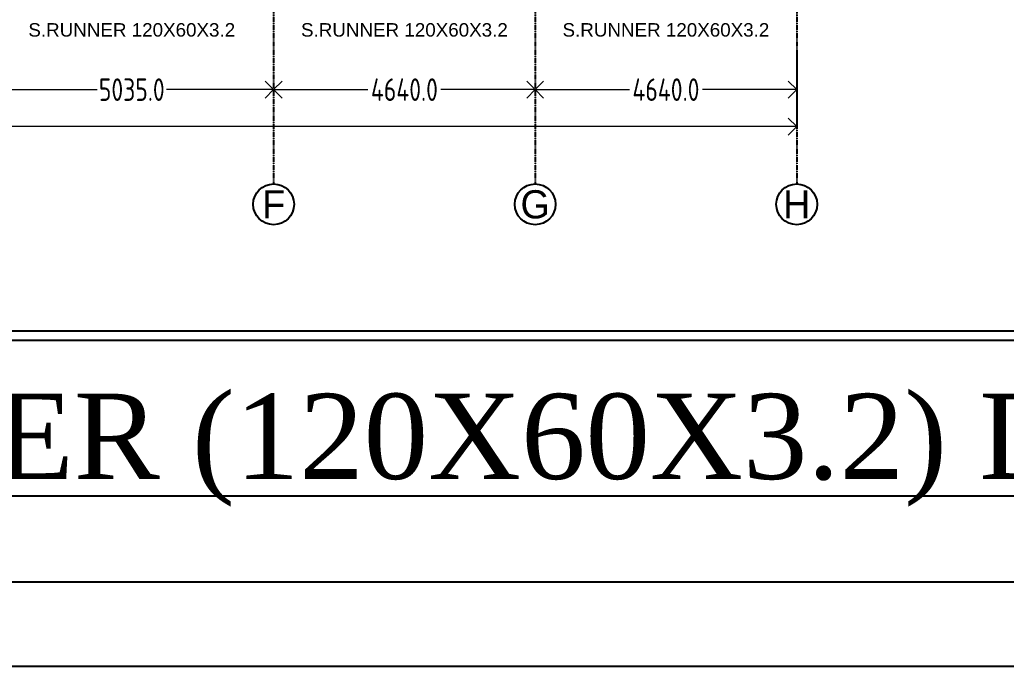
# Model space of a CAD drawing. Header units: millimetres. Extents: x 3470347 to 5996549, y -3470518 to 17149644.
# Drawn here: x 5006496 to 5024000, y 6765699 to 6777180 of the extents above; entities that cross this region are included whole.
import ezdxf
from ezdxf.enums import TextEntityAlignment as Align

# ---------------------------------------------------------------- set-up
doc = ezdxf.new("R2010")
doc.units = ezdxf.units.MM
doc.header["$MEASUREMENT"] = 0
doc.header["$PDMODE"] = 35
doc.header["$PDSIZE"] = -5
doc.linetypes.add('CENTERX2', pattern=[4, 2.5, -0.5, 0.5, -0.5])
doc.layers.get('0').update_dxf_attribs({"linetype": 'CONTINUOUS', "lineweight": 25})
doc.layers.get('DEFPOINTS').update_dxf_attribs({"linetype": 'CONTINUOUS', "lineweight": 25})
for name, color, linetype, lineweight in [('6 TEXT', 7, 'CONTINUOUS', 25), ('rDIMension', 1, 'CONTINUOUS', 18), ('rRCC 2', 40, 'CONTINUOUS', 15), ('SHEET', 7, 'CONTINUOUS', 15)]:
    doc.layers.add(name, color=color, linetype=linetype, lineweight=lineweight)
doc.styles.add('Arial', font='arial.ttf', dxfattribs={"height": 0.2})
doc.styles.add('DIM', font='geniso.shx', dxfattribs={"width": 0.85})
doc.styles.add('PDF Arial', font='arial.ttf')
doc.styles.get("Standard").update_dxf_attribs({"font": ''})
doc.styles.get('Standard').set_extended_font_data('AR CENA')
doc.dimstyles.new('ST-100', dxfattribs={"dimscale": 100, "dimtxt": 7, "dimasz": 5, "dimexe": 0.18, "dimexo": 0.0625, "dimgap": 0.2, "dimtad": 0, "dimdec": 0, "dimzin": 0, "dimdsep": 46, "dimtxsty": 'DIM', "dimblk": 'OPEN90', "dimcen": 0.09, "dimclrd": 256, "dimclrt": 7, "dimadec": 0, "dimazin": 0, "dimtfac": 1, "dimtdec": 0, "dimtofl": 0, "dimtmove": 0, "dimatfit": 3, "dimldrblk": 'OPEN90', "dimfxl": 1, "dimtolj": 1, "dimtzin": 0, "dimlwd": -1, "dimarcsym": 0})

# ---------------------------------------------------------------- blocks, each defined once
blk = doc.blocks.new('_Open90')
at = {"color": 0, "linetype": 'ByBlock', "lineweight": -2}
for p, q in [((0, 0), (-1, 0)), ((-0.5, 0.5), (0, 0)), ((0, 0), (-0.5, -0.5))]:
    blk.add_line(p, q, dxfattribs=at)
blk = doc.blocks.new('*D1692')
at = {"layer": 'DEFPOINTS', "color": 0}
for p in [(5005966, 6775938), (5011001, 6775938), (5011001, 6775938)]:
    blk.add_point(p, dxfattribs=at)
at = {"layer": 'rDIMension', "color": 0, "linetype": 'ByBlock', "lineweight": -2}
for p, q in [((5005966, 6775944), (5005966, 6775956)), ((5011001, 6775944), (5011001, 6775956))]:
    blk.add_line(p, q, dxfattribs=at)
at = {"layer": 'rDIMension', "linetype": 'ByBlock'}
for p, q in [((5006266, 6775938), (5007868, 6775938)), ((5010701, 6775938), (5009099, 6775938))]:
    blk.add_line(p, q, dxfattribs=at)
at = {"layer": 'rDIMension', "xscale": 300, "yscale": 300, "zscale": 300, "rotation": 180}
blk.add_blockref('_Open90', (5005966, 6775938), dxfattribs=at)
at = {"layer": 'rDIMension', "xscale": 300, "yscale": 300, "zscale": 300}
blk.add_blockref('_Open90', (5011001, 6775938), dxfattribs=at)
at = {"layer": 'rDIMension', "color": 7, "insert": (5008484, 6775938), "char_height": 400, "attachment_point": 5, "style": 'DIM'}
blk.add_mtext('\\A1;5035.0', dxfattribs=at)
blk = doc.blocks.new('*D1693')
at = {"layer": 'DEFPOINTS', "color": 0}
for p in [(5011001, 6775938), (5015641, 6775938), (5015641, 6775938)]:
    blk.add_point(p, dxfattribs=at)
at = {"layer": 'rDIMension', "color": 0, "linetype": 'ByBlock', "lineweight": -2}
for p, q in [((5011001, 6775944), (5011001, 6775956)), ((5015641, 6775944), (5015641, 6775956))]:
    blk.add_line(p, q, dxfattribs=at)
at = {"layer": 'rDIMension', "linetype": 'ByBlock'}
for p, q in [((5011301, 6775938), (5012672, 6775938)), ((5015341, 6775938), (5013970, 6775938))]:
    blk.add_line(p, q, dxfattribs=at)
at = {"layer": 'rDIMension', "xscale": 300, "yscale": 300, "zscale": 300, "rotation": 180}
blk.add_blockref('_Open90', (5011001, 6775938), dxfattribs=at)
at = {"layer": 'rDIMension', "xscale": 300, "yscale": 300, "zscale": 300}
blk.add_blockref('_Open90', (5015641, 6775938), dxfattribs=at)
at = {"layer": 'rDIMension', "color": 7, "insert": (5013321, 6775938), "char_height": 400, "attachment_point": 5, "style": 'DIM'}
blk.add_mtext('\\A1;4640.0', dxfattribs=at)
blk = doc.blocks.new('*D1694')
at = {"layer": 'DEFPOINTS', "color": 0}
for p in [(5020281, 6776088), (5015641, 6775938), (5020281, 6775938)]:
    blk.add_point(p, dxfattribs=at)
at = {"layer": 'rDIMension', "color": 0, "linetype": 'ByBlock', "lineweight": -2}
for p, q in [((5015641, 6775944), (5015641, 6775956)), ((5020281, 6776081), (5020281, 6775920))]:
    blk.add_line(p, q, dxfattribs=at)
at = {"layer": 'rDIMension', "linetype": 'ByBlock'}
for p, q in [((5015941, 6775938), (5017312, 6775938)), ((5019981, 6775938), (5018610, 6775938))]:
    blk.add_line(p, q, dxfattribs=at)
at = {"layer": 'rDIMension', "xscale": 300, "yscale": 300, "zscale": 300, "rotation": 180}
blk.add_blockref('_Open90', (5015641, 6775938), dxfattribs=at)
at = {"layer": 'rDIMension', "xscale": 300, "yscale": 300, "zscale": 300}
blk.add_blockref('_Open90', (5020281, 6775938), dxfattribs=at)
at = {"layer": 'rDIMension', "color": 7, "insert": (5017961, 6775938), "char_height": 400, "attachment_point": 5, "style": 'DIM'}
blk.add_mtext('\\A1;4640.0', dxfattribs=at)
blk = doc.blocks.new('*D1696')
at = {"layer": 'DEFPOINTS', "color": 0}
for p in [(5020281, 6776638), (4986251, 6775812), (5020281, 6775282)]:
    blk.add_point(p, dxfattribs=at)
at = {"layer": 'rDIMension', "color": 0, "linetype": 'ByBlock', "lineweight": -2}
for p, q in [((5020281, 6776631), (5020281, 6775264)), ((4986251, 6775806), (4986251, 6775264))]:
    blk.add_line(p, q, dxfattribs=at)
at = {"layer": 'rDIMension', "linetype": 'ByBlock'}
for p, q in [((4986551, 6775282), (5001223, 6775282)), ((5019981, 6775282), (5005309, 6775282))]:
    blk.add_line(p, q, dxfattribs=at)
at = {"layer": 'rDIMension', "xscale": 300, "yscale": 300, "zscale": 300, "rotation": 180}
blk.add_blockref('_Open90', (4986251, 6775282), dxfattribs=at)
at = {"layer": 'rDIMension', "xscale": 300, "yscale": 300, "zscale": 300}
blk.add_blockref('_Open90', (5020281, 6775282), dxfattribs=at)
at = {"layer": 'rDIMension', "color": 7, "insert": (5003266, 6775282), "char_height": 400, "attachment_point": 5, "style": 'DIM'}
blk.add_mtext('\\A1;34030.0 C/C COLUMN', dxfattribs=at)

msp = doc.modelspace()

# ---------------------------------------------------------------- linework, layer by layer
at = {"lineweight": 25}
for p, q in [((4979079.49, 6771653.92, 0), (5046622.45, 6771653.92, 0)), ((4979079.49, 6771487.38, 0), (5046622.45, 6771487.38, 0))]:
    msp.add_line(p, q, dxfattribs=at)
at = {"color": 192, "lineweight": 25, "elevation": 0}
msp.add_lwpolyline([(4977574.06, 6765698.7), (5056608.88, 6765698.7), (5056608.88, 6821581.96), (4977574.06, 6821581.96)], close=True, dxfattribs=at)
at = {"layer": '6 TEXT', "color": 8, "linetype": 'CENTERX2', "ltscale": 0.5}
for p, q in [((5011001.08, 6817657.4), (5011001.08, 6774264.13)), ((5015641.08, 6817657.4), (5015641.08, 6774264.13)), ((5020281.08, 6817657.4), (5020281.08, 6774264.13))]:
    msp.add_line(p, q, dxfattribs=at)
at = {"layer": '6 TEXT', "color": 8}
for centre in [(5011001.08, 6773901.97), (5015641.08, 6773901.97), (5020281.08, 6773901.97)]:
    msp.add_circle(centre, 362.15, dxfattribs=at)
at = {"layer": 'SHEET', "color": 220, "lineweight": 25, "elevation": 0}
msp.add_lwpolyline([(4979079.49, 6767201.3), (5055103.45, 6767201.3), (5055103.45, 6820079.35), (4979079.49, 6820079.35)], close=True, dxfattribs=at)

# ---------------------------------------------------------------- texts
at = {"color": 7, "lineweight": 25, "insert": (5012850.97, 6769535.96, 0), "char_height": 1513.4401, "width": 62307.8455, "attachment_point": 5, "style": 'Arial'}
msp.add_mtext('{\\ftimes new roman|b0|i0|c0|p0;\\LSIDE RUNNER (120X60X3.2) DETAIL}', dxfattribs=at)
at = {"layer": '6 TEXT', "color": 8, "linetype": 'ByBlock'}
for s, p in [('G', (5015641.08, 6773901.97)), ('F', (5011001.08, 6773901.97)), ('H', (5020281.08, 6773901.97))]:
    msp.add_text(s, height=500, dxfattribs=at).set_placement(p, align=Align.MIDDLE_CENTER)
at = {"layer": 'rRCC 2', "style": 'PDF Arial'}
for p in [(5008483.58, 6776999.48), (5013321.08, 6776999.48), (5017961.08, 6776999.48)]:
    msp.add_text('S.RUNNER 120X60X3.2', height=238.6884, dxfattribs=at).set_placement(p, align=Align.MIDDLE_CENTER)

# ---------------------------------------------------------------- dimensions: what is measured, and where the dimension line sits
at = {"layer": 'rDIMension', "color": 7, "linetype": 'ByBlock'}
dim = msp.add_linear_dim(base=(5020281.08, 6775281.93), p1=(4986251.08, 6775812.05), p2=(5020281.08, 6776637.56), dimstyle='ST-100', override={"dimtxt": 4, "dimasz": 3, "dimdec": 1, "dimpost": ' C/C COLUMN', "dimblk": 'Open90'}, dxfattribs=at)
dim.commit()
dim.dimension.update_dxf_attribs({"geometry": '*D1696', "text_midpoint": (5003266.08, 6775281.93)})
at = {"layer": 'rDIMension', "color": 1, "linetype": 'ByBlock'}
for base, p1, p2, picture, middle in [((5011001.08, 6775937.56), (5005966.08, 6775937.56), (5011001.08, 6775937.56), '*D1692', (5008483.58, 6775937.56)), ((5015641.08, 6775937.56), (5011001.08, 6775937.56), (5015641.08, 6775937.56), '*D1693', (5013321.08, 6775937.56)), ((5020281.08, 6775937.56), (5015641.08, 6775937.56), (5020281.08, 6776087.56), '*D1694', (5017961.08, 6775937.56))]:
    dim = msp.add_linear_dim(base=base, p1=p1, p2=p2, dimstyle='ST-100', override={"dimtxt": 4, "dimasz": 3, "dimdec": 1, "dimtmove": 1}, dxfattribs=at)
    dim.commit()
    dim.dimension.update_dxf_attribs({"geometry": picture, "text_midpoint": middle})

doc.saveas('drawing.dxf')
